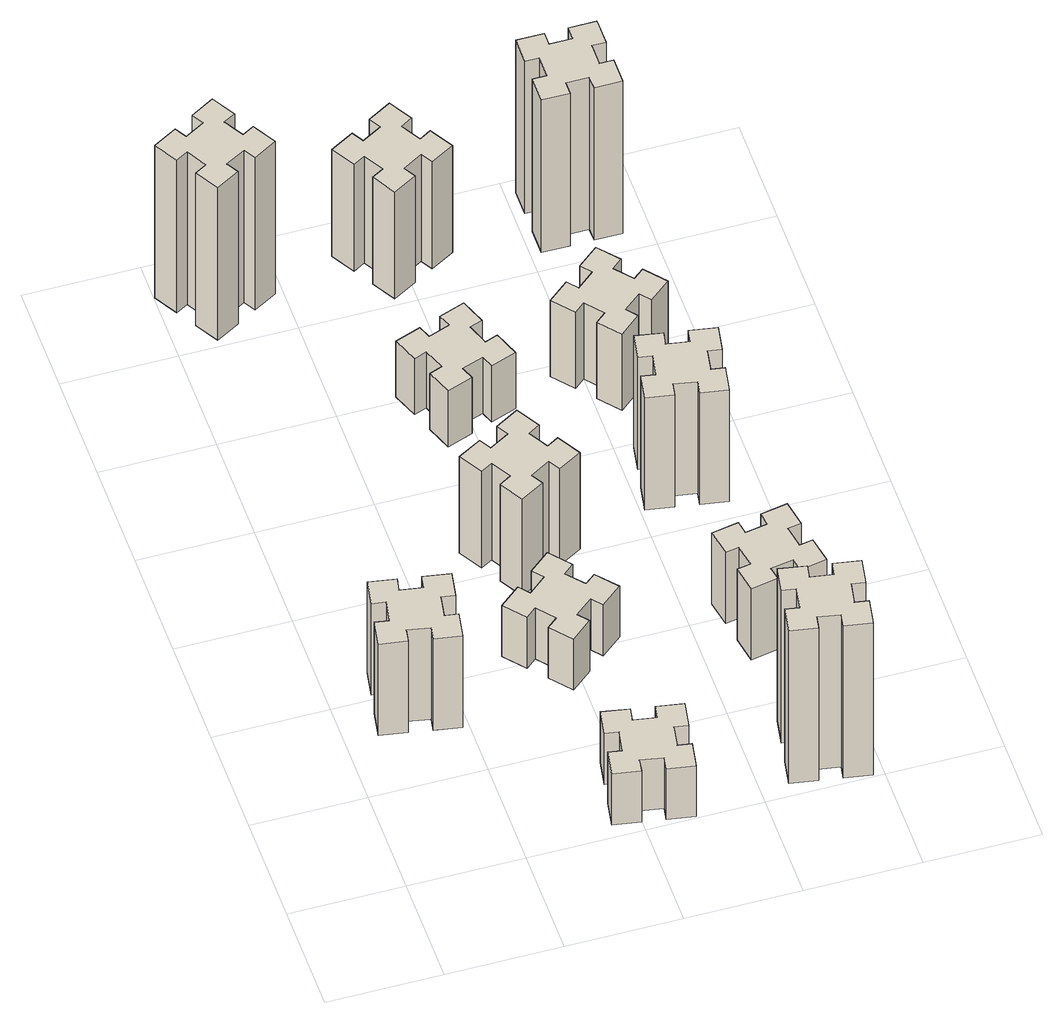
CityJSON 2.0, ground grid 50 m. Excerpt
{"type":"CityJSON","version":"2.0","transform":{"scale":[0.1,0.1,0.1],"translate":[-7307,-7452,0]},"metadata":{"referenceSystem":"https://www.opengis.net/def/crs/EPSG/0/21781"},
"CityObjects":{
"building1":{"type":"Building","attributes":{"class":"1000","function":"1000","usage":"1000","yearOfConstruction":2016,"roofType":"1000","measuredHeight":54,"storeysAboveGround":30,"storeysBelowGround":0},"geometry":[{"type":"Solid","lod":"1","boundaries":[[[[0,1,2,3,4,5,6,7,8,9,10,11,12,13,14,15,16,17,18,19]],[[17,16,20,21]],[[16,15,22,20]],[[15,14,23,22]],[[14,13,24,23]],[[13,12,25,24]],[[12,11,26,25]],[[11,10,27,26]],[[10,9,28,27]],[[9,8,29,28]],[[8,7,30,29]],[[7,6,31,30]],[[6,5,32,31]],[[5,4,33,32]],[[4,3,34,33]],[[3,2,35,34]],[[2,1,36,35]],[[1,0,37,36]],[[0,19,38,37]],[[19,18,39,38]],[[18,17,21,39]],[[24,25,26,27,28,29,30,31,32,33,34,35,36,37,38,39,21,20,22,23]]]]}]},
"building2":{"type":"Building","attributes":{"class":"1000","function":"1000","usage":"1000","yearOfConstruction":2016,"roofType":"1000","measuredHeight":30,"storeysAboveGround":30,"storeysBelowGround":0},"geometry":[{"type":"Solid","lod":"1","boundaries":[[[[40,41,42,43,44,45,46,47,48,49,50,51,52,53,54,55,56,57,58,59]],[[57,56,60,61]],[[56,55,62,60]],[[55,54,63,62]],[[54,53,64,63]],[[53,52,65,64]],[[52,51,66,65]],[[51,50,67,66]],[[50,49,68,67]],[[49,48,69,68]],[[48,47,70,69]],[[47,46,71,70]],[[46,45,72,71]],[[45,44,73,72]],[[44,43,74,73]],[[43,42,75,74]],[[42,41,76,75]],[[41,40,77,76]],[[40,59,78,77]],[[59,58,79,78]],[[58,57,61,79]],[[64,65,66,67,68,69,70,71,72,73,74,75,76,77,78,79,61,60,62,63]]]]}]},
"building3":{"type":"Building","attributes":{"class":"1000","function":"1000","usage":"1000","yearOfConstruction":2016,"roofType":"1000","measuredHeight":90,"storeysAboveGround":30,"storeysBelowGround":0},"geometry":[{"type":"Solid","lod":"1","boundaries":[[[[80,81,82,83,84,85,86,87,88,89,90,91,92,93,94,95,96,97,98,99]],[[97,96,100,101]],[[96,95,102,100]],[[95,94,103,102]],[[94,93,104,103]],[[93,92,105,104]],[[92,91,106,105]],[[91,90,107,106]],[[90,89,108,107]],[[89,88,109,108]],[[88,87,110,109]],[[87,86,111,110]],[[86,85,112,111]],[[85,84,113,112]],[[84,83,114,113]],[[83,82,115,114]],[[82,81,116,115]],[[81,80,117,116]],[[80,99,118,117]],[[99,98,119,118]],[[98,97,101,119]],[[104,105,106,107,108,109,110,111,112,113,114,115,116,117,118,119,101,100,102,103]]]]}]},
"building4":{"type":"Building","attributes":{"class":"1000","function":"1000","usage":"1000","yearOfConstruction":2016,"roofType":"1000","measuredHeight":30,"storeysAboveGround":30,"storeysBelowGround":0},"geometry":[{"type":"Solid","lod":"1","boundaries":[[[[120,121,122,123,124,125,126,127,128,129,130,131,132,133,134,135,136,137,138,139]],[[137,136,140,141]],[[136,135,142,140]],[[135,134,143,142]],[[134,133,144,143]],[[133,132,145,144]],[[132,131,146,145]],[[131,130,147,146]],[[130,129,148,147]],[[129,128,149,148]],[[128,127,150,149]],[[127,126,151,150]],[[126,125,152,151]],[[125,124,153,152]],[[124,123,154,153]],[[123,122,155,154]],[[122,121,156,155]],[[121,120,157,156]],[[120,139,158,157]],[[139,138,159,158]],[[138,137,141,159]],[[144,145,146,147,148,149,150,151,152,153,154,155,156,157,158,159,141,140,142,143]]]]}]},
"building5":{"type":"Building","attributes":{"class":"1000","function":"1000","usage":"1000","yearOfConstruction":2016,"roofType":"1000","measuredHeight":57,"storeysAboveGround":30,"storeysBelowGround":0},"geometry":[{"type":"Solid","lod":"1","boundaries":[[[[160,161,162,163,164,165,166,167,168,169,170,171,172,173,174,175,176,177,178,179]],[[177,176,180,181]],[[176,175,182,180]],[[175,174,183,182]],[[174,173,184,183]],[[173,172,185,184]],[[172,171,186,185]],[[171,170,187,186]],[[170,169,188,187]],[[169,168,189,188]],[[168,167,190,189]],[[167,166,191,190]],[[166,165,192,191]],[[165,164,193,192]],[[164,163,194,193]],[[163,162,195,194]],[[162,161,196,195]],[[161,160,197,196]],[[160,179,198,197]],[[179,178,199,198]],[[178,177,181,199]],[[184,185,186,187,188,189,190,191,192,193,194,195,196,197,198,199,181,180,182,183]]]]}]},
"building6":{"type":"Building","attributes":{"class":"1000","function":"1000","usage":"1000","yearOfConstruction":2016,"roofType":"1000","measuredHeight":33,"storeysAboveGround":30,"storeysBelowGround":0},"geometry":[{"type":"Solid","lod":"1","boundaries":[[[[200,201,202,203,204,205,206,207,208,209,210,211,212,213,214,215,216,217,218,219]],[[217,216,220,221]],[[216,215,222,220]],[[215,214,223,222]],[[214,213,224,223]],[[213,212,225,224]],[[212,211,226,225]],[[211,210,227,226]],[[210,209,228,227]],[[209,208,229,228]],[[208,207,230,229]],[[207,206,231,230]],[[206,205,232,231]],[[205,204,233,232]],[[204,203,234,233]],[[203,202,235,234]],[[202,201,236,235]],[[201,200,237,236]],[[200,219,238,237]],[[219,218,239,238]],[[218,217,221,239]],[[224,225,226,227,228,229,230,231,232,233,234,235,236,237,238,239,221,220,222,223]]]]}]},
"building7":{"type":"Building","attributes":{"class":"1000","function":"1000","usage":"1000","yearOfConstruction":2016,"roofType":"1000","measuredHeight":90,"storeysAboveGround":30,"storeysBelowGround":0},"geometry":[{"type":"Solid","lod":"1","boundaries":[[[[240,241,242,243,244,245,246,247,248,249,250,251,252,253,254,255,256,257,258,259]],[[257,256,260,261]],[[256,255,262,260]],[[255,254,263,262]],[[254,253,264,263]],[[253,252,265,264]],[[252,251,266,265]],[[251,250,267,266]],[[250,249,268,267]],[[249,248,269,268]],[[248,247,270,269]],[[247,246,271,270]],[[246,245,272,271]],[[245,244,273,272]],[[244,243,274,273]],[[243,242,275,274]],[[242,241,276,275]],[[241,240,277,276]],[[240,259,278,277]],[[259,258,279,278]],[[258,257,261,279]],[[264,265,266,267,268,269,270,271,272,273,274,275,276,277,278,279,261,260,262,263]]]]}]},
"building8":{"type":"Building","attributes":{"class":"1000","function":"1000","usage":"1000","yearOfConstruction":2016,"roofType":"1000","measuredHeight":63,"storeysAboveGround":30,"storeysBelowGround":0},"geometry":[{"type":"Solid","lod":"1","boundaries":[[[[280,281,282,283,284,285,286,287,288,289,290,291,292,293,294,295,296,297,298,299]],[[297,296,300,301]],[[296,295,302,300]],[[295,294,303,302]],[[294,293,304,303]],[[293,292,305,304]],[[292,291,306,305]],[[291,290,307,306]],[[290,289,308,307]],[[289,288,309,308]],[[288,287,310,309]],[[287,286,311,310]],[[286,285,312,311]],[[285,284,313,312]],[[284,283,314,313]],[[283,282,315,314]],[[282,281,316,315]],[[281,280,317,316]],[[280,299,318,317]],[[299,298,319,318]],[[298,297,301,319]],[[304,305,306,307,308,309,310,311,312,313,314,315,316,317,318,319,301,300,302,303]]]]}]},
"building9":{"type":"Building","attributes":{"class":"1000","function":"1000","usage":"1000","yearOfConstruction":2016,"roofType":"1000","measuredHeight":42,"storeysAboveGround":30,"storeysBelowGround":0},"geometry":[{"type":"Solid","lod":"1","boundaries":[[[[320,321,322,323,324,325,326,327,328,329,330,331,332,333,334,335,336,337,338,339]],[[337,336,340,341]],[[336,335,342,340]],[[335,334,343,342]],[[334,333,344,343]],[[333,332,345,344]],[[332,331,346,345]],[[331,330,347,346]],[[330,329,348,347]],[[329,328,349,348]],[[328,327,350,349]],[[327,326,351,350]],[[326,325,352,351]],[[325,324,353,352]],[[324,323,354,353]],[[323,322,355,354]],[[322,321,356,355]],[[321,320,357,356]],[[320,339,358,357]],[[339,338,359,358]],[[338,337,341,359]],[[344,345,346,347,348,349,350,351,352,353,354,355,356,357,358,359,341,340,342,343]]]]}]},
"building10":{"type":"Building","attributes":{"class":"1000","function":"1000","usage":"1000","yearOfConstruction":2016,"roofType":"1000","measuredHeight":66,"storeysAboveGround":30,"storeysBelowGround":0},"geometry":[{"type":"Solid","lod":"1","boundaries":[[[[360,361,362,363,364,365,366,367,368,369,370,371,372,373,374,375,376,377,378,379]],[[377,376,380,381]],[[376,375,382,380]],[[375,374,383,382]],[[374,373,384,383]],[[373,372,385,384]],[[372,371,386,385]],[[371,370,387,386]],[[370,369,388,387]],[[369,368,389,388]],[[368,367,390,389]],[[367,366,391,390]],[[366,365,392,391]],[[365,364,393,392]],[[364,363,394,393]],[[363,362,395,394]],[[362,361,396,395]],[[361,360,397,396]],[[360,379,398,397]],[[379,378,399,398]],[[378,377,381,399]],[[384,385,386,387,388,389,390,391,392,393,394,395,396,397,398,399,381,380,382,383]]]]}]},
"building11":{"type":"Building","attributes":{"class":"1000","function":"1000","usage":"1000","yearOfConstruction":2016,"roofType":"1000","measuredHeight":45,"storeysAboveGround":30,"storeysBelowGround":0},"geometry":[{"type":"Solid","lod":"1","boundaries":[[[[400,401,402,403,404,405,406,407,408,409,410,411,412,413,414,415,416,417,418,419]],[[417,416,420,421]],[[416,415,422,420]],[[415,414,423,422]],[[414,413,424,423]],[[413,412,425,424]],[[412,411,426,425]],[[411,410,427,426]],[[410,409,428,427]],[[409,408,429,428]],[[408,407,430,429]],[[407,406,431,430]],[[406,405,432,431]],[[405,404,433,432]],[[404,403,434,433]],[[403,402,435,434]],[[402,401,436,435]],[[401,400,437,436]],[[400,419,438,437]],[[419,418,439,438]],[[418,417,421,439]],[[424,425,426,427,428,429,430,431,432,433,434,435,436,437,438,439,421,420,422,423]]]]}]},
"building12":{"type":"Building","attributes":{"class":"1000","function":"1000","usage":"1000","yearOfConstruction":2016,"roofType":"1000","measuredHeight":90,"storeysAboveGround":30,"storeysBelowGround":0},"geometry":[{"type":"Solid","lod":"1","boundaries":[[[[440,441,442,443,444,445,446,447,448,449,450,451,452,453,454,455,456,457,458,459]],[[457,456,460,461]],[[456,455,462,460]],[[455,454,463,462]],[[454,453,464,463]],[[453,452,465,464]],[[452,451,466,465]],[[451,450,467,466]],[[450,449,468,467]],[[449,448,469,468]],[[448,447,470,469]],[[447,446,471,470]],[[446,445,472,471]],[[445,444,473,472]],[[444,443,474,473]],[[443,442,475,474]],[[442,441,476,475]],[[441,440,477,476]],[[440,459,478,477]],[[459,458,479,478]],[[458,457,461,479]],[[464,465,466,467,468,469,470,471,472,473,474,475,476,477,478,479,461,460,462,463]]]]}]}
},
"vertices":[
[435,877,0],[452,975,0],[511,965,0],[532,1083,0],[414,1104,0],[404,1045,0],[305,1062,0],[316,1121,0],[197,1142,0],[177,1024,0],[236,1014,0],[218,915,0],[159,926,0],[138,807,0],[257,787,0],[267,846,0],[365,828,0],[355,769,0],[473,748,0],[494,867,0],[365,828,540],[355,769,540],[267,846,540],[257,787,540],[138,807,540],[159,926,540],[218,915,540],[236,1014,540],[177,1024,540],[197,1142,540],[316,1121,540],[305,1062,540],[404,1045,540],[414,1104,540],[532,1083,540],[511,965,540],[452,975,540],[435,877,540],[494,867,540],[473,748,540],
[976,274,0],[958,175,0],[899,186,0],[878,67,0],[997,47,0],[1007,106,0],[1105,88,0],[1095,29,0],[1213,8,0],[1234,127,0],[1175,137,0],[1192,235,0],[1251,225,0],[1272,343,0],[1154,364,0],[1144,305,0],[1045,322,0],[1056,381,0],[937,402,0],[917,284,0],[1045,322,300],[1056,381,300],[1144,305,300],[1154,364,300],[1272,343,300],[1251,225,300],[1192,235,300],[1175,137,300],[1234,127,300],[1213,8,300],[1095,29,300],[1105,88,300],[1007,106,300],[997,47,300],[878,67,300],[899,186,300],[958,175,300],[976,274,300],[917,284,300],[937,402,300],
[224,3386,0],[137,3336,0],[107,3388,0],[3,3328,0],[63,3224,0],[115,3254,0],[165,3167,0],[113,3137,0],[173,3033,0],[277,3093,0],[247,3145,0],[334,3195,0],[364,3143,0],[468,3203,0],[408,3307,0],[356,3277,0],[306,3364,0],[358,3394,0],[298,3498,0],[194,3438,0],[306,3364,900],[358,3394,900],[356,3277,900],[408,3307,900],[468,3203,900],[364,3143,900],[334,3195,900],[247,3145,900],[277,3093,900],[173,3033,900],[113,3137,900],[165,3167,900],[115,3254,900],[63,3224,900],[3,3328,900],[107,3388,900],[137,3336,900],[224,3386,900],[194,3438,900],[298,3498,900],
[1008,929,0],[1084,993,0],[1123,947,0],[1215,1024,0],[1138,1116,0],[1092,1078,0],[1027,1154,0],[1073,1193,0],[996,1285,0],[904,1208,0],[943,1162,0],[866,1097,0],[828,1143,0],[736,1066,0],[813,974,0],[859,1013,0],[923,936,0],[877,898,0],[954,806,0],[1046,883,0],[923,936,300],[877,898,300],[859,1013,300],[813,974,300],[736,1066,300],[828,1143,300],[866,1097,300],[943,1162,300],[904,1208,300],[996,1285,300],[1073,1193,300],[1027,1154,300],[1092,1078,300],[1138,1116,300],[1215,1024,300],[1123,947,300],[1084,993,300],[1008,929,300],[1046,883,300],[954,806,300],
[964,1706,0],[877,1656,0],[847,1708,0],[743,1648,0],[803,1544,0],[855,1574,0],[905,1487,0],[853,1457,0],[913,1353,0],[1017,1413,0],[987,1465,0],[1074,1515,0],[1104,1463,0],[1208,1523,0],[1148,1627,0],[1096,1597,0],[1046,1684,0],[1098,1714,0],[1038,1818,0],[934,1758,0],[1046,1684,570],[1098,1714,570],[1096,1597,570],[1148,1627,570],[1208,1523,570],[1104,1463,570],[1074,1515,570],[987,1465,570],[1017,1413,570],[913,1353,570],[853,1457,570],[905,1487,570],[855,1574,570],[803,1544,570],[743,1648,570],[847,1708,570],[877,1656,570],[964,1706,570],[934,1758,570],[1038,1818,570],
[966,2305,0],[1060,2339,0],[1080,2283,0],[1193,2324,0],[1152,2437,0],[1096,2416,0],[1062,2510,0],[1118,2530,0],[1077,2643,0],[964,2602,0],[985,2546,0],[891,2512,0],[870,2568,0],[757,2527,0],[799,2414,0],[855,2435,0],[889,2341,0],[833,2320,0],[874,2207,0],[987,2249,0],[889,2341,330],[833,2320,330],[855,2435,330],[799,2414,330],[757,2527,330],[870,2568,330],[891,2512,330],[985,2546,330],[964,2602,330],[1077,2643,330],[1118,2530,330],[1062,2510,330],[1096,2416,330],[1152,2437,330],[1193,2324,330],[1080,2283,330],[1060,2339,330],[966,2305,330],[987,2249,330],[874,2207,330],
[1884,305,0],[1785,322,0],[1796,381,0],[1677,402,0],[1657,284,0],[1716,274,0],[1698,175,0],[1639,186,0],[1618,67,0],[1737,47,0],[1747,106,0],[1845,88,0],[1835,29,0],[1953,8,0],[1974,127,0],[1915,137,0],[1932,235,0],[1991,225,0],[2012,343,0],[1894,364,0],[1932,235,900],[1991,225,900],[1915,137,900],[1974,127,900],[1953,8,900],[1835,29,900],[1845,88,900],[1747,106,900],[1737,47,900],[1618,67,900],[1639,186,900],[1698,175,900],[1716,274,900],[1657,284,900],[1677,402,900],[1796,381,900],[1785,322,900],[1884,305,900],[1894,364,900],[2012,343,900],
[1096,3277,0],[1046,3364,0],[1098,3394,0],[1038,3498,0],[934,3438,0],[964,3386,0],[877,3336,0],[847,3388,0],[743,3328,0],[803,3224,0],[855,3254,0],[905,3167,0],[853,3137,0],[913,3033,0],[1017,3093,0],[987,3145,0],[1074,3195,0],[1104,3143,0],[1208,3203,0],[1148,3307,0],[1074,3195,630],[1104,3143,630],[987,3145,630],[1017,3093,630],[913,3033,630],[853,3137,630],[905,3167,630],[855,3254,630],[803,3224,630],[743,3328,630],[847,3388,630],[877,3336,630],[964,3386,630],[934,3438,630],[1038,3498,630],[1098,3394,630],[1046,3364,630],[1096,3277,630],[1148,3307,630],[1208,3203,630],
[1785,828,0],[1884,846,0],[1894,787,0],[2012,807,0],[1991,926,0],[1932,915,0],[1915,1014,0],[1974,1024,0],[1953,1142,0],[1835,1121,0],[1845,1062,0],[1747,1045,0],[1737,1104,0],[1618,1083,0],[1639,965,0],[1698,975,0],[1716,877,0],[1657,867,0],[1677,748,0],[1796,769,0],[1716,877,420],[1657,867,420],[1698,975,420],[1639,965,420],[1618,1083,420],[1737,1104,420],[1747,1045,420],[1845,1062,420],[1835,1121,420],[1953,1142,420],[1974,1024,420],[1915,1014,420],[1932,915,420],[1991,926,420],[2012,807,420],[1894,787,420],[1884,846,420],[1785,828,420],[1796,769,420],[1677,748,420],
[1647,1686,0],[1745,1668,0],[1735,1609,0],[1853,1588,0],[1874,1707,0],[1815,1717,0],[1832,1815,0],[1891,1805,0],[1912,1923,0],[1794,1944,0],[1784,1885,0],[1685,1902,0],[1696,1961,0],[1577,1982,0],[1557,1864,0],[1616,1854,0],[1598,1755,0],[1539,1766,0],[1518,1647,0],[1637,1627,0],[1598,1755,660],[1539,1766,660],[1616,1854,660],[1557,1864,660],[1577,1982,660],[1696,1961,660],[1685,1902,660],[1784,1885,660],[1794,1944,660],[1912,1923,660],[1891,1805,660],[1832,1815,660],[1815,1717,660],[1874,1707,660],[1853,1588,660],[1735,1609,660],[1745,1668,660],[1647,1686,660],[1637,1627,660],[1518,1647,660],
[1499,2393,0],[1563,2316,0],[1517,2278,0],[1594,2186,0],[1686,2263,0],[1648,2309,0],[1724,2373,0],[1763,2327,0],[1855,2404,0],[1778,2496,0],[1732,2458,0],[1667,2534,0],[1713,2573,0],[1636,2665,0],[1544,2588,0],[1583,2542,0],[1506,2477,0],[1468,2523,0],[1376,2446,0],[1453,2354,0],[1506,2477,450],[1468,2523,450],[1583,2542,450],[1544,2588,450],[1636,2665,450],[1713,2573,450],[1667,2534,450],[1732,2458,450],[1778,2496,450],[1855,2404,450],[1763,2327,450],[1724,2373,450],[1648,2309,450],[1686,2263,450],[1594,2186,450],[1517,2278,450],[1563,2316,450],[1499,2393,450],[1453,2354,450],[1376,2446,450],
[1665,3155,0],[1765,3155,0],[1765,3095,0],[1885,3095,0],[1885,3215,0],[1825,3215,0],[1825,3315,0],[1885,3315,0],[1885,3435,0],[1765,3435,0],[1765,3375,0],[1665,3375,0],[1665,3435,0],[1545,3435,0],[1545,3315,0],[1605,3315,0],[1605,3215,0],[1545,3215,0],[1545,3095,0],[1665,3095,0],[1605,3215,900],[1545,3215,900],[1605,3315,900],[1545,3315,900],[1545,3435,900],[1665,3435,900],[1665,3375,900],[1765,3375,900],[1765,3435,900],[1885,3435,900],[1885,3315,900],[1825,3315,900],[1825,3215,900],[1885,3215,900],[1885,3095,900],[1765,3095,900],[1765,3155,900],[1665,3155,900],[1665,3095,900],[1545,3095,900]
]}
